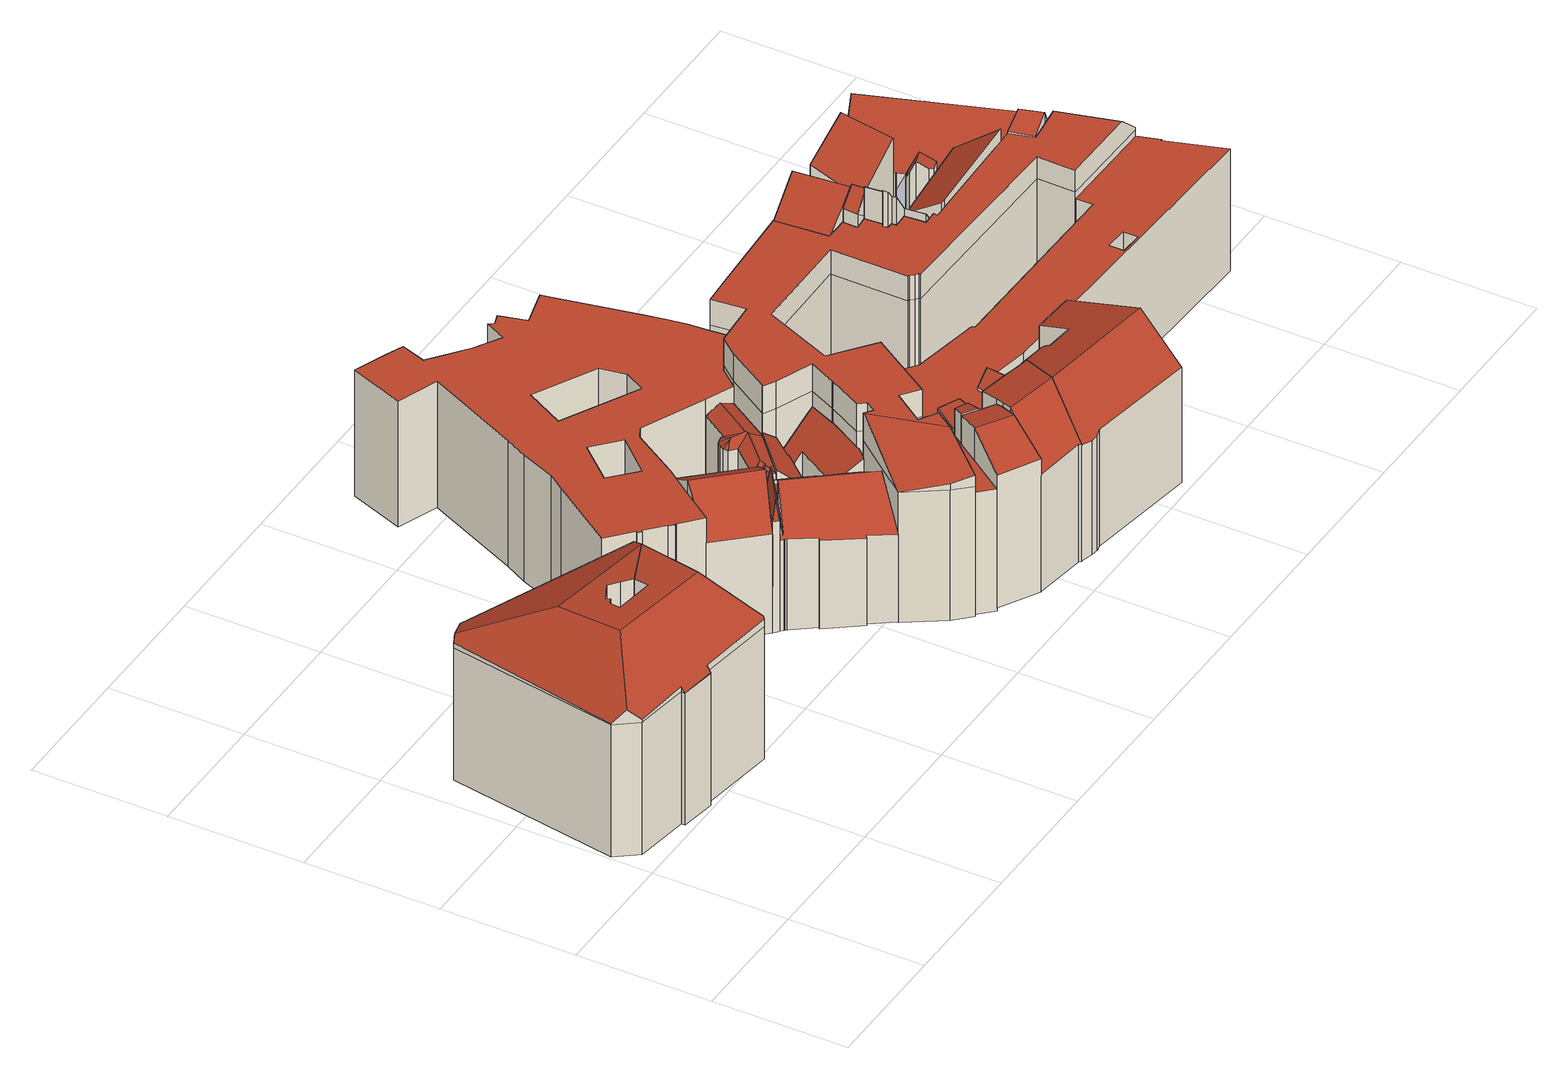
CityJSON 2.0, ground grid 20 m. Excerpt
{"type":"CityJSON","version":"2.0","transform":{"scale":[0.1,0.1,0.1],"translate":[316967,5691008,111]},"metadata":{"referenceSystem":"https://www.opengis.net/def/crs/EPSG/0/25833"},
"CityObjects":{
"building1":{"type":"Building","attributes":{"Dachtyp_tdc":"tdcFreeFormRoof","Gemeindeschluessel":14713000,"Dachneigung":53.6,"QualitaetDacherkennung":25,"Geometrietyp2DReferenz":"3000","function":"31001_9998","roofType":"5000","measuredHeight":30.64},"geometry":[{"type":"MultiSurface","lod":"2","boundaries":[[[0,1,2,3]],[[1,4,5,2]],[[4,6,7,5]],[[6,8,9,7]],[[8,10,11,9]],[[10,12,13,11]],[[12,14,15,13]],[[14,16,17,15]],[[18,19,20,21]],[[19,22,23,20]],[[22,24,25,23]],[[24,26,27,25]],[[26,28,29,27]],[[28,30,31,29]],[[30,32,33,31]],[[32,18,21,33]],[[16,34,35,17]],[[34,36,37,35]],[[36,0,3,37]],[[38,39,40,41,42]],[[43,38,42,44,45]],[[46,47,45,44,48,49,50,51,4,52]],[[53,54,49,48,41,40]],[[42,55,56,57,58,59,60,61,62,55,42,41,48,44]],[[39,53,40]],[[18,55,62,19]],[[19,62,61,22]],[[22,61,60,24]],[[24,60,59,26]],[[26,59,58,28]],[[28,58,57,30]],[[30,57,56,32]],[[32,56,55,18]],[[10,54,53,12]],[[12,53,39,14]],[[8,50,49,54,10]],[[1,52,4]],[[0,46,52,1]],[[6,51,50,8]],[[4,51,6]],[[36,47,46,0]],[[34,43,45,47,36]],[[16,38,43,34]],[[14,39,38,16]],[[3,2,5,7,9,11,13,15,17,35,37],[21,20,23,25,27,29,31,33]],[[63,42,55,18]],[[16,38,42,63]]],"semantics":{"surfaces":[{"type":"WallSurface"},{"type":"RoofSurface"},{"type":"GroundSurface"},{"type":"ClosureSurface"}],"values":[0,0,0,0,0,0,0,0,0,0,0,0,0,0,0,0,0,0,0,1,1,1,1,1,1,0,0,0,0,0,0,0,0,0,0,0,0,0,0,0,0,0,0,0,2,3,3]}}]},
"building2":{"type":"Building","attributes":{"Gemeindeschluessel":14713000,"Geometrietyp2DReferenz":"3000","function":"31001_9998","roofType":"9999"},"children":["building2-1","building2-2"]},
"building2-1":{"type":"BuildingPart","attributes":{"Dachtyp_tdc":"tdcFreeFormRoof","Dachneigung":81.11,"QualitaetDacherkennung":25,"Geometrietyp2DReferenz":"3000","roofType":"5000","measuredHeight":21},"parents":["building2"],"geometry":[{"type":"MultiSurface","lod":"2","boundaries":[[[64,65,66,67]],[[65,68,69,66]],[[68,70,71,69]],[[70,72,73,71]],[[72,74,75,76,73]],[[77,78,79,80]],[[78,81,82,79]],[[81,64,67,82]],[[78,77,83,84,74,85]],[[74,72,85]],[[72,70,68,65,64,81,78,85]],[[66,69,71,73,76,86,80,79,82,67]],[[84,75,74]],[[80,86,83,77]],[[86,76,75,84,83]]],"semantics":{"surfaces":[{"type":"WallSurface"},{"type":"RoofSurface"},{"type":"GroundSurface"},{"type":"ClosureSurface"}],"values":[0,0,0,0,0,0,0,0,1,1,1,2,0,3,3]}}]},
"building2-2":{"type":"BuildingPart","attributes":{"Dachtyp_tdc":"tdcGableRoof","Dachneigung":48.12,"QualitaetDacherkennung":69,"Geometrietyp2DReferenz":"3000","roofType":"3100","measuredHeight":22.12},"parents":["building2"],"geometry":[{"type":"MultiSurface","lod":"2","boundaries":[[[87,88,77,80,89]],[[75,90,91,76]],[[90,92,93,91]],[[92,94,95,93]],[[94,96,97,95]],[[96,87,89,97]],[[92,90,75,84,98]],[[98,88,87,96,94,92]],[[89,80,86,76,91,93,95,97]],[[83,77,88,98]],[[86,80,77,83]],[[84,83,98]],[[86,83,84,75,76]]],"semantics":{"surfaces":[{"type":"WallSurface"},{"type":"RoofSurface"},{"type":"GroundSurface"},{"type":"ClosureSurface"}],"values":[0,0,0,0,0,0,1,1,2,0,3,0,3]}}]},
"building3":{"type":"Building","attributes":{"name":"Museum zum Arabischen Coffe Baum","Gemeindeschluessel":14713000,"Geometrietyp2DReferenz":"3000","function":"31001_3034","roofType":"9999"},"children":["building3-1","building3-2","building3-3"]},
"building3-1":{"type":"BuildingPart","attributes":{"Dachtyp_tdc":"tdcPolyFlatRoof","Dachneigung":40.39,"QualitaetDacherkennung":53,"Geometrietyp2DReferenz":"3000","roofType":"2100","measuredHeight":17.77},"parents":["building3"],"geometry":[{"type":"MultiSurface","lod":"2","boundaries":[[[99,100,101,102,103]],[[104,105,106,107,108]],[[105,109,110,111,106]],[[105,104,112,113,100,99,114,109]],[[111,115,102,101,116,107,106]],[[114,117,110,109]],[[117,115,111,110]],[[99,103,117,114]],[[103,102,115,117]],[[113,116,101,100]],[[108,112,104]],[[107,116,113,112,108]]],"semantics":{"surfaces":[{"type":"WallSurface"},{"type":"RoofSurface"},{"type":"GroundSurface"},{"type":"ClosureSurface"}],"values":[0,0,0,1,2,0,3,0,3,3,0,3]}}]},
"building3-2":{"type":"BuildingPart","attributes":{"Dachtyp_tdc":"tdcPolyFlatRoof","Dachneigung":43.75,"QualitaetDacherkennung":46,"Geometrietyp2DReferenz":"3000","roofType":"2100","measuredHeight":18.43},"parents":["building3"],"geometry":[{"type":"MultiSurface","lod":"2","boundaries":[[[118,119,120,121]],[[119,122,123,120]],[[122,124,125,123]],[[124,126,127,125]],[[126,128,129,127]],[[128,130,131,132,129]],[[133,134,135,136]],[[134,103,102,135]],[[110,118,121,111]],[[110,117,103,134,133,137,130,128,126,124,122,119,118]],[[121,120,123,125,127,129,132,136,135,102,115,111]],[[137,131,130]],[[133,136,132,131,137]],[[117,115,102,103]],[[111,115,117,110]]],"semantics":{"surfaces":[{"type":"WallSurface"},{"type":"RoofSurface"},{"type":"GroundSurface"},{"type":"ClosureSurface"}],"values":[0,0,0,0,0,0,0,0,0,1,2,0,3,3,3]}}]},
"building3-3":{"type":"BuildingPart","attributes":{"Dachtyp_tdc":"tdcGableRoof","Dachneigung":47.38,"QualitaetDacherkennung":42,"Geometrietyp2DReferenz":"3000","roofType":"3100","measuredHeight":20.16},"parents":["building3"],"geometry":[{"type":"MultiSurface","lod":"2","boundaries":[[[138,139,140,141]],[[139,142,143,140]],[[142,144,145,143]],[[144,146,147,145]],[[146,148,149,147]],[[142,139,138,150,151,152,153,154,155,156,157,158,159,160,161,162]],[[162,131,137,163,164,165,166,167,112,108,168,169,148,146,144,142]],[[149,170,171,107,116,101,172,173,136,132,174,175,176,177,178,179,180,181,182,183,184,185,186,141,140,143,145,147]],[[148,169,170,149]],[[169,168,171,170]],[[168,108,107,171]],[[166,165,172,101,100]],[[165,164,173,172]],[[164,163,133,136,173]],[[131,162,174,132]],[[162,161,175,174]],[[161,160,176,175]],[[160,159,177,176]],[[159,158,178,177]],[[158,157,179,178]],[[157,156,180,179]],[[156,155,181,180]],[[155,154,182,181]],[[154,153,183,182]],[[153,152,184,183]],[[152,151,185,184]],[[151,150,186,185]],[[150,138,141,186]],[[167,113,112]],[[113,116,107,108,112]],[[166,100,113,167]],[[100,101,116,113]],[[137,133,163]],[[131,132,136,133,137]]],"semantics":{"surfaces":[{"type":"WallSurface"},{"type":"RoofSurface"},{"type":"GroundSurface"},{"type":"ClosureSurface"}],"values":[0,0,0,0,0,1,1,2,0,0,0,0,0,0,0,0,0,0,0,0,0,0,0,0,0,0,0,0,0,3,0,3,0,3]}}]},
"building4":{"type":"Building","attributes":{"Dachtyp_tdc":"tdcFreeFormRoof","Gemeindeschluessel":14713000,"Dachneigung":26.32,"QualitaetDacherkennung":7,"Geometrietyp2DReferenz":"3000","function":"31001_9998","roofType":"5000","measuredHeight":18.28},"geometry":[{"type":"MultiSurface","lod":"2","boundaries":[[[187,188,189,190]],[[188,191,192,189]],[[191,193,194,192]],[[193,195,196,194]],[[195,197,198,196]],[[197,199,200,198]],[[199,201,202,200]],[[201,203,204,202]],[[203,205,206,204]],[[205,207,208,206]],[[207,209,210,208]],[[209,211,212,210]],[[211,213,214,212]],[[213,215,216,214]],[[215,217,218,216]],[[217,219,220,218]],[[219,221,222,220]],[[221,223,224,222]],[[223,225,226,224]],[[225,187,190,226]],[[227,228,229,223,221]],[[230,227,221,219]],[[231,230,219,217]],[[232,231,217,215]],[[233,232,215,213]],[[233,213,211]],[[234,228,227,230,231,232,233,211,209]],[[235,236,234,209,207]],[[237,235,207,205]],[[238,239,240,241,242,237,205,203]],[[238,201,199]],[[201,238,203]],[[239,238,199,197]],[[240,239,197,195]],[[241,240,195,193]],[[242,241,193,191]],[[243,236,235,237,242,191,188]],[[243,188,187]],[[229,228,234,236,243,187,225]],[[223,229,225]],[[190,189,192,194,196,198,200,202,204,206,208,210,212,214,216,218,220,222,224,226]]],"semantics":{"surfaces":[{"type":"WallSurface"},{"type":"RoofSurface"},{"type":"GroundSurface"}],"values":[0,0,0,0,0,0,0,0,0,0,0,0,0,0,0,0,0,0,0,0,1,1,1,1,1,1,1,1,1,1,1,1,1,1,1,1,1,1,1,0,2]}}]},
"building5":{"type":"Building","attributes":{"Dachtyp_tdc":"tdcPolyFlatRoof","Gemeindeschluessel":14713000,"Dachneigung":0,"QualitaetDacherkennung":32,"Geometrietyp2DReferenz":"3000","function":"31001_9998","roofType":"1000","measuredHeight":20.26},"geometry":[{"type":"MultiSurface","lod":"2","boundaries":[[[244,245,246,247]],[[245,248,249,246]],[[248,250,251,249]],[[250,252,253,251]],[[252,254,255,253]],[[254,256,257,255]],[[256,258,259,257]],[[258,260,261,259]],[[260,262,263,261]],[[262,264,265,263]],[[264,266,267,265]],[[266,268,269,267]],[[268,270,271,269]],[[270,272,273,271]],[[272,274,275,273]],[[274,276,277,275]],[[276,278,279,277]],[[278,280,281,279]],[[280,282,283,281]],[[282,284,285,283]],[[284,286,287,285]],[[286,288,289,287]],[[288,290,291,289]],[[290,292,293,291]],[[292,294,295,293]],[[294,296,297,295]],[[296,298,299,297]],[[300,301,302,303]],[[304,305,306,307]],[[305,308,309,306]],[[308,310,311,309]],[[310,312,313,311]],[[312,304,307,313]],[[301,314,315,302]],[[314,316,317,315]],[[316,300,303,317]],[[298,318,319,299]],[[318,320,321,319]],[[320,322,323,321]],[[322,324,325,323]],[[324,326,327,325]],[[326,328,329,327]],[[328,330,331,329]],[[330,332,333,331]],[[332,334,335,333]],[[334,336,337,335]],[[336,338,339,337]],[[338,340,341,339]],[[340,244,247,341]],[[340,338,336,334,332,330,328,326,324,322,320,318,298,296,294,292,290,288,286,284,282,280,278,276,274,272,270,268,266,264,262,260,258,256,254,252,250,248,245,244],[304,312,310,308,305],[300,316,314,301]],[[247,246,249,251,253,255,257,259,261,263,265,267,269,271,273,275,277,279,281,283,285,287,289,291,293,295,297,299,319,321,323,325,327,329,331,333,335,337,339,341],[307,306,309,311,313],[303,302,315,317]]],"semantics":{"surfaces":[{"type":"WallSurface"},{"type":"RoofSurface"},{"type":"GroundSurface"}],"values":[0,0,0,0,0,0,0,0,0,0,0,0,0,0,0,0,0,0,0,0,0,0,0,0,0,0,0,0,0,0,0,0,0,0,0,0,0,0,0,0,0,0,0,0,0,0,0,0,0,1,2]}}]},
"building6":{"type":"Building","attributes":{"Gemeindeschluessel":14713000,"Geometrietyp2DReferenz":"3000","function":"31001_9998","roofType":"9999"},"children":["building6-1","building6-2","building6-3"]},
"building6-1":{"type":"BuildingPart","attributes":{"Dachtyp_tdc":"tdcGableRoof","Dachneigung":24.83,"QualitaetDacherkennung":52,"Geometrietyp2DReferenz":"3000","roofType":"3100","measuredHeight":24.38},"parents":["building6"],"geometry":[{"type":"MultiSurface","lod":"2","boundaries":[[[342,343,344,345]],[[343,346,347,344]],[[346,348,349,347]],[[348,350,351,349]],[[350,352,353,351]],[[352,354,355,353]],[[356,342,345,357]],[[352,350,348,346]],[[346,343,342,356,354,352]],[[345,344,347,349,351,353,355,357]],[[357,355,354,356]]],"semantics":{"surfaces":[{"type":"WallSurface"},{"type":"RoofSurface"},{"type":"GroundSurface"},{"type":"ClosureSurface"}],"values":[0,0,0,0,0,0,0,1,1,2,3]}}]},
"building6-2":{"type":"BuildingPart","attributes":{"Dachtyp_tdc":"tdcPolyFlatRoof","Dachneigung":15.79,"QualitaetDacherkennung":54,"Geometrietyp2DReferenz":"3000","roofType":"2100","measuredHeight":23.86},"parents":["building6"],"geometry":[{"type":"MultiSurface","lod":"2","boundaries":[[[358,359,360,361,355,354]],[[362,363,356,357,364,365]],[[363,362,359,358]],[[355,361,364,357]],[[362,365,360,359]],[[365,364,361,360]],[[354,356,363,358]],[[354,355,357,356]]],"semantics":{"surfaces":[{"type":"WallSurface"},{"type":"RoofSurface"},{"type":"GroundSurface"},{"type":"ClosureSurface"}],"values":[0,0,1,2,0,3,0,3]}}]},
"building6-3":{"type":"BuildingPart","attributes":{"Dachtyp_tdc":"tdcPolyFlatRoof","Dachneigung":5.1,"QualitaetDacherkennung":46,"Geometrietyp2DReferenz":"3000","roofType":"2100","measuredHeight":20.05},"parents":["building6"],"geometry":[{"type":"MultiSurface","lod":"2","boundaries":[[[360,366,367,361]],[[366,368,369,367]],[[368,370,371,369]],[[370,372,373,371]],[[372,365,364,373]],[[372,370,368,366,360,365]],[[364,361,367,369,371,373]],[[360,361,364,365]]],"semantics":{"surfaces":[{"type":"WallSurface"},{"type":"RoofSurface"},{"type":"GroundSurface"},{"type":"ClosureSurface"}],"values":[0,0,0,0,0,1,2,3]}}]},
"building7":{"type":"Building","attributes":{"Gemeindeschluessel":14713000,"Geometrietyp2DReferenz":"3000","function":"31001_9998","roofType":"9999"},"children":["building7-1","building7-2"]},
"building7-1":{"type":"BuildingPart","attributes":{"Dachtyp_tdc":"tdcFreeFormRoof","Dachneigung":41.91,"QualitaetDacherkennung":8,"Geometrietyp2DReferenz":"3000","roofType":"5000","measuredHeight":21.36},"parents":["building7"],"geometry":[{"type":"MultiSurface","lod":"2","boundaries":[[[374,375,376,377]],[[378,379,380,381]],[[379,382,383,380]],[[382,374,377,383]],[[384,382,379]],[[385,384,379,378]],[[386,385,378,375]],[[386,375,374]],[[384,385,386,374,382]],[[377,376,381,380,383]],[[381,376,375,378]]],"semantics":{"surfaces":[{"type":"WallSurface"},{"type":"RoofSurface"},{"type":"GroundSurface"},{"type":"ClosureSurface"}],"values":[0,0,0,0,0,1,1,1,1,2,3]}}]},
"building7-2":{"type":"BuildingPart","attributes":{"Dachtyp_tdc":"tdcGableRoof","Dachneigung":42.44,"QualitaetDacherkennung":39,"Geometrietyp2DReferenz":"3000","roofType":"3100","measuredHeight":24.93},"parents":["building7"],"geometry":[{"type":"MultiSurface","lod":"2","boundaries":[[[387,388,378,381,389]],[[390,391,392,376,375]],[[391,393,394,392]],[[393,395,396,394]],[[395,397,398,396]],[[397,399,400,398]],[[399,401,402,400]],[[401,403,404,402]],[[403,387,389,404]],[[399,397,395,393,391]],[[391,390,388,387,403,401,399]],[[389,381,376,392,394,396,398,400,402,404]],[[375,378,388,390]],[[375,376,381,378]]],"semantics":{"surfaces":[{"type":"WallSurface"},{"type":"RoofSurface"},{"type":"GroundSurface"},{"type":"ClosureSurface"}],"values":[0,0,0,0,0,0,0,0,0,1,1,2,0,3]}}]},
"building8":{"type":"Building","attributes":{"Dachtyp_tdc":"tdcFreeFormRoof","Gemeindeschluessel":14713000,"Dachneigung":43.57,"QualitaetDacherkennung":37,"Geometrietyp2DReferenz":"3000","function":"31001_9998","roofType":"5000","measuredHeight":24.9},"geometry":[{"type":"MultiSurface","lod":"2","boundaries":[[[405,406,407,408]],[[406,409,410,407]],[[409,411,412,410]],[[411,413,414,412]],[[413,415,416,414]],[[415,393,417,416]],[[393,418,419,417]],[[418,420,421,419]],[[420,422,423,421]],[[422,424,425,423]],[[424,426,427,425]],[[426,405,408,427]],[[428,406,405,426,424,422,420,418,391]],[[411,409,428,391,393,415,413]],[[409,406,428]],[[418,393,391]],[[408,407,410,412,414,416,417,419,421,423,425,427]]],"semantics":{"surfaces":[{"type":"WallSurface"},{"type":"RoofSurface"},{"type":"GroundSurface"}],"values":[0,0,0,0,0,0,0,0,0,0,0,0,1,1,0,0,2]}}]},
"building9":{"type":"Building","attributes":{"name":"Barthels Hof","Dachtyp_tdc":"tdcFreeFormRoof","Gemeindeschluessel":14713000,"Dachneigung":0.853,"QualitaetDacherkennung":6,"Geometrietyp2DReferenz":"3000","function":"31001_2052","roofType":"5000","measuredHeight":25.3},"geometry":[{"type":"MultiSurface","lod":"2","boundaries":[[[429,430,431,432]],[[432,431,433,434]],[[434,433,435,436]],[[436,435,437,438,439]],[[440,441,442,443]],[[444,445,441,440]],[[443,442,446,447]],[[447,446,448,449]],[[449,448,450,451]],[[451,450,452,453]],[[454,455,456,457]],[[457,456,458,459]],[[459,458,460,461]],[[461,460,462,463]],[[463,462,464,465]],[[465,464,466,467]],[[467,466,468,469]],[[469,468,470,471]],[[471,470,472,473]],[[473,472,474,475]],[[475,474,476,477]],[[477,476,478,479]],[[479,478,480,481]],[[481,480,482,483]],[[483,482,484,485]],[[485,484,486,487]],[[487,486,488,489]],[[489,488,490,491]],[[491,490,492,493]],[[493,492,494,495]],[[495,494,496,497]],[[497,496,498,499]],[[499,498,500,501]],[[501,500,502,503]],[[503,502,504,505]],[[505,504,506,507,508]],[[509,510,511,512]],[[513,514,515,510,509]],[[512,511,516,517]],[[517,516,518,519]],[[519,518,520,521]],[[521,520,522,523]],[[523,522,524,525]],[[525,524,526,527]],[[528,529,444]],[[439,438,529,528]],[[453,452,455,454]],[[508,507,530,531]],[[531,530,532,533]],[[533,532,514,513]],[[534,535,536,537,538,539,540,541,542,543,544,545,546,547,548,549,550,551,552,553,554,555,556,557,558,559,560,561,562,563,564,565,566,567,568,569,570,571,572,573,574,575,576,577,578,579,580,581,582,583,584,585,586,587]],[[475,477,535,534]],[[477,479,536,535]],[[479,481,537,536]],[[481,483,538,537]],[[483,485,539,538]],[[485,487,540,539]],[[487,489,541,540]],[[489,491,542,541]],[[491,493,543,542]],[[493,495,544,543]],[[495,497,545,544]],[[497,499,546,545]],[[499,501,547,546]],[[501,503,548,547]],[[503,505,549,548]],[[505,508,550,549]],[[508,531,551,550]],[[531,533,552,551]],[[533,513,553,552]],[[513,509,554,553]],[[509,512,555,554]],[[512,517,556,555]],[[517,519,557,556]],[[519,521,558,557]],[[521,523,559,558]],[[523,525,560,559]],[[525,527,561,560]],[[527,588,562,561]],[[588,589,563,562]],[[589,590,564,563]],[[590,429,565,564]],[[429,432,566,565]],[[432,434,567,566]],[[434,436,568,567]],[[436,439,569,568]],[[439,528,570,569]],[[528,444,571,570]],[[444,440,572,571]],[[440,443,573,572]],[[443,447,574,573]],[[447,449,575,574]],[[449,451,576,575]],[[451,453,577,576]],[[453,454,578,577]],[[454,457,579,578]],[[457,459,580,579]],[[459,461,581,580]],[[461,463,582,581]],[[463,465,583,582]],[[465,467,584,583]],[[467,469,585,584]],[[469,471,586,585]],[[471,473,587,586]],[[473,475,534,587]],[[514,532,530,507,506,515]],[[438,437,445,444,529]],[[526,524,522,520,518,516,511,510,515,506,504,502,500,498,496,494,492,490,488,486,484,482,480,478,476,474,472,470,468,466,464,462,460,458,456,455,452,450,448,446,442,441,445,437,435,433,431,430,591,592,593]],[[588,593,592,589]],[[527,526,593,588]],[[589,592,591,590]],[[590,591,430,429]]],"semantics":{"surfaces":[{"type":"WallSurface"},{"type":"GroundSurface"},{"type":"RoofSurface"}],"values":[0,0,0,0,0,0,0,0,0,0,0,0,0,0,0,0,0,0,0,0,0,0,0,0,0,0,0,0,0,0,0,0,0,0,0,0,0,0,0,0,0,0,0,0,0,0,0,0,0,0,1,0,0,0,0,0,0,0,0,0,0,0,0,0,0,0,0,0,0,0,0,0,0,0,0,0,0,0,0,0,0,0,0,0,0,0,0,0,0,0,0,0,0,0,0,0,0,0,0,0,0,0,0,0,0,2,2,2,0,0,0,0]}}]},
"building10":{"type":"Building","attributes":{"name":"Barthels Hof","Dachtyp_tdc":"tdcFreeFormRoof","Gemeindeschluessel":14713000,"Dachneigung":0,"QualitaetDacherkennung":0,"Geometrietyp2DReferenz":"3000","BezugspunktDach":"2000","function":"31001_2052","measuredHeight":19.63},"geometry":[{"type":"MultiSurface","lod":"2","boundaries":[[[594,595,596,597,598,599,600,601,602,603,604,605,606,607,608,609,610,611,612,613,614,615,616,617,618],[619,620,621,622]],[[609,608,623,624]],[[608,607,625,623]],[[607,606,626,625]],[[606,605,627,626]],[[605,604,628,627]],[[604,603,629,628]],[[603,602,630,629]],[[602,601,631,630]],[[601,600,632,631]],[[600,599,633,632]],[[599,598,634,633]],[[598,597,635,634]],[[597,596,636,635]],[[596,595,637,636]],[[595,594,638,637]],[[594,618,639,638]],[[616,615,640,641]],[[618,617,642,639]],[[617,616,641,642]],[[622,621,643,644]],[[615,614,645,640]],[[614,613,646,645]],[[619,622,644,647]],[[621,620,648,643]],[[620,619,647,648]],[[613,612,649,646]],[[612,611,650,649]],[[611,610,651,650]],[[610,609,624,651]],[[639,642,641,640,645,646,649,650,651,624,623,625,626,627,628,629,630,631,632,633,634,635,636,637,638],[647,644,643,648]]],"semantics":{"surfaces":[{"type":"RoofSurface"},{"type":"WallSurface"},{"type":"GroundSurface"}],"values":[0,1,1,1,1,1,1,1,1,1,1,1,1,1,1,1,1,1,1,1,1,1,1,1,1,1,1,1,1,1,2]}}]},
"building11":{"type":"Building","attributes":{"Gemeindeschluessel":14713000,"Geometrietyp2DReferenz":"3000","function":"31001_9998","roofType":"9999"},"children":["building11-1","building11-2","building11-3","building11-4","building11-5","building11-6","building11-7","building11-8"]},
"building11-1":{"type":"BuildingPart","attributes":{"Dachtyp_tdc":"tdcGableRoof","Dachneigung":54.58,"QualitaetDacherkennung":43,"Geometrietyp2DReferenz":"3000","roofType":"3100","measuredHeight":28.78},"parents":["building11"],"geometry":[{"type":"MultiSurface","lod":"2","boundaries":[[[652,653,654,655]],[[653,656,657,654]],[[658,659,660,661,662]],[[663,664,665,666]],[[664,652,655,665]],[[667,668,669,670,671,672]],[[658,656,673,671,670,674,659]],[[653,673,656]],[[652,672,671,673,653]],[[664,667,672,652]],[[663,675,668,667,664]],[[655,654,657,662,661,666,665]],[[662,657,656,658]],[[676,660,659,677]],[[666,661,660,676,663]],[[669,668,675]],[[674,677,659]],[[675,663,676]],[[670,669,675,676,677,674]]],"semantics":{"surfaces":[{"type":"WallSurface"},{"type":"RoofSurface"},{"type":"GroundSurface"},{"type":"ClosureSurface"}],"values":[0,0,0,0,0,1,1,0,0,0,0,2,3,0,3,0,0,3,3]}}]},
"building11-2":{"type":"BuildingPart","attributes":{"Dachtyp_tdc":"tdcPolyFlatRoof","Dachneigung":26.39,"QualitaetDacherkennung":48,"Geometrietyp2DReferenz":"3000","roofType":"2100","measuredHeight":26.25},"parents":["building11"],"geometry":[{"type":"MultiSurface","lod":"2","boundaries":[[[678,679,658,662,680,681]],[[682,683,684,685,657,656]],[[683,682,679,678]],[[680,662,657,685]],[[656,658,679,682]],[[656,657,662,658]],[[678,681,684,683]],[[681,680,685,684]]],"semantics":{"surfaces":[{"type":"WallSurface"},{"type":"RoofSurface"},{"type":"GroundSurface"},{"type":"ClosureSurface"}],"values":[0,0,1,2,0,3,0,3]}}]},
"building11-3":{"type":"BuildingPart","attributes":{"Dachtyp_tdc":"tdcGableRoof","Dachneigung":64.79,"QualitaetDacherkennung":43,"Geometrietyp2DReferenz":"3000","roofType":"3100","measuredHeight":26.15},"parents":["building11"],"geometry":[{"type":"MultiSurface","lod":"2","boundaries":[[[686,687,688,689]],[[687,690,691,692,688]],[[693,694,695,696]],[[694,686,689,695]],[[697,690,687,686]],[[686,694,693,698,697]],[[689,688,692,699,700,696,695]],[[701,702,691,690,697]],[[700,699,702,701]],[[699,692,691,702]],[[698,701,697]],[[700,701,698,693,696]]],"semantics":{"surfaces":[{"type":"WallSurface"},{"type":"RoofSurface"},{"type":"GroundSurface"},{"type":"ClosureSurface"}],"values":[0,0,0,0,1,1,2,0,3,3,0,3]}}]},
"building11-4":{"type":"BuildingPart","attributes":{"Dachtyp_tdc":"tdcGableRoof","Dachneigung":61.38,"QualitaetDacherkennung":49,"Geometrietyp2DReferenz":"3000","roofType":"3100","measuredHeight":25.98},"parents":["building11"],"geometry":[{"type":"MultiSurface","lod":"2","boundaries":[[[703,704,705,706]],[[704,707,693,696,705]],[[691,708,709,692]],[[710,711,712,713]],[[714,715,716,717,718]],[[715,681,680,716]],[[684,719,720,685]],[[719,721,722,720]],[[721,723,724,722]],[[723,725,726,724]],[[725,703,706,726]],[[721,719,684,681,715,714,727,728,711,710,708,691,702]],[[702,701,698,707,704,703,725,723,721]],[[706,705,696,700,699,692,709,713,712,729,717,716,680,685,720,722,724,726]],[[698,693,707]],[[699,700,701,702]],[[700,696,693,698,701]],[[699,702,691,692]],[[710,713,709,708]],[[714,718,727]],[[718,717,729,728,727]],[[728,729,712,711]],[[684,685,680,681]]],"semantics":{"surfaces":[{"type":"WallSurface"},{"type":"RoofSurface"},{"type":"GroundSurface"},{"type":"ClosureSurface"}],"values":[0,0,0,0,0,0,0,0,0,0,0,1,1,2,0,3,3,3,3,0,3,3,3]}}]},
"building11-5":{"type":"BuildingPart","attributes":{"Dachtyp_tdc":"tdcPolyFlatRoof","Dachneigung":56.09,"QualitaetDacherkennung":46,"Geometrietyp2DReferenz":"3000","roofType":"2100","measuredHeight":30.48},"parents":["building11"],"geometry":[{"type":"MultiSurface","lod":"2","boundaries":[[[730,731,732,733]],[[731,734,735,732]],[[734,736,737,735]],[[736,738,739,737]],[[738,740,741,739]],[[740,742,743,741]],[[742,744,745,743]],[[744,746,747,748,749,745]],[[750,751,752,753,754]],[[755,756,757,758]],[[756,730,733,757]],[[756,755,751,750,759,760,746,744,742,740,738,736,734,731,730]],[[733,732,735,737,739,741,743,745,749,753,752,758,757]],[[750,754,759]],[[760,747,746]],[[754,753,749,748]],[[754,748,747,760,759]],[[758,752,751,755]]],"semantics":{"surfaces":[{"type":"WallSurface"},{"type":"RoofSurface"},{"type":"GroundSurface"},{"type":"ClosureSurface"}],"values":[0,0,0,0,0,0,0,0,0,0,0,1,2,0,0,3,3,3]}}]},
"building11-6":{"type":"BuildingPart","attributes":{"Dachtyp_tdc":"tdcPolyFlatRoof","Dachneigung":32.33,"QualitaetDacherkennung":41,"Geometrietyp2DReferenz":"3000","roofType":"2100","measuredHeight":26.26},"parents":["building11"],"geometry":[{"type":"MultiSurface","lod":"2","boundaries":[[[761,762,763,709,708]],[[762,764,755,758,763]],[[765,766,710,713,752,751]],[[766,765,764,762,761]],[[709,763,758,752,713]],[[765,751,755,764]],[[751,752,758,755]],[[708,710,766,761]],[[708,709,713,710]]],"semantics":{"surfaces":[{"type":"WallSurface"},{"type":"RoofSurface"},{"type":"GroundSurface"},{"type":"ClosureSurface"}],"values":[0,0,0,1,2,0,3,0,3]}}]},
"building11-7":{"type":"BuildingPart","attributes":{"Dachtyp_tdc":"tdcFreeFormRoof","Dachneigung":65.42,"QualitaetDacherkennung":20,"Geometrietyp2DReferenz":"3000","roofType":"5000","measuredHeight":21.25},"parents":["building11"],"geometry":[{"type":"MultiSurface","lod":"2","boundaries":[[[767,768,769,770]],[[768,771,772,769]],[[771,773,716,772]],[[773,718,717,716]],[[774,775,776,712,711]],[[775,777,778,776]],[[779,727,718,773,771,768,767,780]],[[780,777,775,774,779]],[[778,781,770,769,772,716,717,729,712,776]],[[777,780,781,778]],[[780,767,770,781]],[[728,727,779]],[[729,717,718,727,728]],[[774,711,728,779]],[[711,712,729,728]]],"semantics":{"surfaces":[{"type":"WallSurface"},{"type":"RoofSurface"},{"type":"GroundSurface"},{"type":"ClosureSurface"}],"values":[0,0,0,0,0,0,1,1,2,0,0,0,3,0,3]}}]},
"building11-8":{"type":"BuildingPart","attributes":{"Dachtyp_tdc":"tdcGableRoof","Dachneigung":59.14,"QualitaetDacherkennung":61,"Geometrietyp2DReferenz":"3000","roofType":"3100","measuredHeight":29},"parents":["building11"],"geometry":[{"type":"MultiSurface","lod":"2","boundaries":[[[660,754,753,661]],[[782,675,663,666,783]],[[754,660,677,674,784,785,759]],[[675,782,747,760,785,784,669]],[[661,753,749,783,666]],[[783,749,748,782]],[[749,753,754,748]],[[660,661,666,663,676]],[[676,663,675]],[[785,760,759]],[[747,782,748]],[[760,747,748,754,759]],[[676,677,660]],[[674,670,669,784]],[[675,669,670,674,677,676]]],"semantics":{"surfaces":[{"type":"WallSurface"},{"type":"RoofSurface"},{"type":"GroundSurface"},{"type":"ClosureSurface"}],"values":[0,0,1,1,2,0,3,3,3,0,0,3,0,0,3]}}]}
},
"vertices":[
[163,211,221],[162,205,221],[162,205,9],[163,211,9],[110,213,221],[110,213,9],[110,219,221],[110,219,9],[29,231,221],[29,231,9],[5,263,221],[5,263,9],[48,519,221],[48,519,9],[87,531,221],[87,531,9],[267,377,221],[267,377,9],[183,329,221],[169,341,221],[169,341,9],[183,329,9],[155,354,221],[155,354,9],[129,341,221],[129,341,9],[132,335,221],[132,335,9],[123,331,221],[123,331,9],[121,315,221],[121,315,9],[180,307,221],[180,307,9],[319,333,221],[319,333,9],[282,194,221],[282,194,9],[267,377,300],[87,531,230],[55,521,239],[87,388,311],[255,359,311],[319,333,225],[233,263,316],[283,196,237],[163,211,231],[282,194,234],[76,290,316],[17,246,243],[29,231,226],[110,219,229],[162,205,222],[48,519,229],[5,263,222],[183,329,313],[180,307,314],[121,315,314],[123,331,313],[132,335,313],[129,341,313],[155,354,312],[169,341,313],[255,359,221],
[525,303,166],[522,307,196],[522,307,18],[525,303,18],[521,306,195],[521,306,18],[520,306,202],[520,306,18],[517,303,196],[517,303,18],[510,310,196],[510,310,177],[510,310,18],[555,347,196],[560,341,241],[560,341,18],[555,347,18],[566,334,182],[566,334,18],[554,345,196],[523,321,196],[518,310,228],[554,345,18],
[597,380,202],[555,347,238],[597,380,18],[451,374,178],[451,374,18],[484,420,239],[484,420,18],[517,465,203],[517,465,18],[592,385,202],[592,385,18],[554,345,239],
[672,377,172],[647,343,164],[647,343,19],[672,377,19],[672,377,144],[608,360,197],[668,414,197],[668,414,19],[608,360,19],[608,360,181],[687,404,180],[687,404,146],[687,404,19],[620,346,181],[636,326,159],[670,378,173],[670,378,19],[636,326,19],[670,378,142],
[742,382,202],[723,342,204],[723,342,19],[742,382,19],[723,341,204],[723,341,19],[695,290,202],[695,290,19],[692,284,202],[692,284,19],[683,274,199],[683,274,19],[682,272,199],[682,272,178],[682,272,19],[656,303,163],[693,369,166],[693,369,19],[656,303,19],[667,290,179],
[522,307,170],[525,303,171],[525,303,19],[522,307,19],[562,331,221],[562,331,19],[566,334,217],[566,334,19],[569,331,217],[569,331,19],[590,347,197],[590,347,19],[521,306,169],[520,306,169],[518,304,165],[517,303,164],[521,299,165],[522,298,165],[524,296,165],[548,263,163],[546,261,161],[582,212,159],[584,214,161],[608,180,160],[644,225,221],[656,303,179],[645,319,178],[655,332,166],[647,343,166],[636,326,180],[604,365,181],[588,351,196],[588,351,19],[604,365,19],[655,332,19],[645,319,19],[644,225,19],[608,180,19],[584,214,19],[582,212,19],[546,261,19],[548,263,19],[524,296,19],[522,298,19],[521,299,19],[517,303,19],[518,304,19],[520,306,19],[521,306,19],
[669,414,191],[668,414,191],[668,414,20],[669,414,20],[608,360,191],[608,360,20],[604,365,191],[604,365,20],[588,351,191],[588,351,20],[590,347,191],[590,347,20],[569,331,191],[569,331,20],[566,334,191],[566,334,20],[555,347,191],[555,347,20],[597,380,191],[597,380,20],[592,385,191],[592,385,20],[629,428,191],[629,428,20],[620,437,191],[620,437,20],[620,444,191],[620,444,20],[622,450,191],[622,450,20],[629,457,191],[629,457,20],[640,459,191],[640,459,20],[644,457,191],[644,457,20],[670,498,191],[670,498,20],[711,480,191],[711,480,20],[652,432,201],[654,432,202],[691,489,202],[638,442,199],[637,442,199],[634,442,198],[632,442,197],[655,428,201],[613,386,199],[654,427,201],[613,379,197],[570,345,197],[576,350,197],[577,353,196],[604,376,195],[609,376,197],[667,415,192],
[415,568,218],[431,591,218],[431,591,16],[415,568,16],[452,642,218],[452,642,16],[469,675,218],[469,675,16],[534,816,218],[534,816,16],[473,839,218],[473,839,16],[503,920,218],[503,920,16],[504,921,218],[504,921,16],[552,902,218],[552,902,16],[578,891,218],[578,891,16],[565,854,218],[565,854,16],[619,812,218],[619,812,16],[657,789,218],[657,789,16],[672,820,218],[672,820,16],[678,813,218],[678,813,16],[694,818,218],[694,818,16],[705,778,218],[705,778,16],[759,792,218],[759,792,16],[787,657,218],[787,657,16],[793,628,218],[793,628,16],[798,597,218],[798,597,16],[800,565,218],[800,565,16],[805,514,218],[805,514,16],[735,508,218],[735,508,16],[711,480,218],[711,480,16],[670,498,218],[670,498,16],[575,541,218],[575,541,16],[559,533,218],[559,533,16],[544,546,218],[506,581,218],[506,581,16],[544,546,16],[537,640,218],[650,581,218],[650,581,16],[537,640,16],[667,612,218],[667,612,16],[660,650,218],[660,650,16],[568,698,218],[568,698,16],[461,530,218],[461,530,16],[497,495,218],[497,495,16],[517,465,218],[517,465,16],[451,374,218],[451,374,16],[421,401,218],[421,401,16],[419,403,218],[419,403,16],[418,401,218],[418,401,16],[412,408,218],[412,408,16],[413,409,218],[413,409,16],[387,433,218],[387,433,16],[385,431,218],[385,431,16],[380,436,218],[380,436,16],[382,438,218],[382,438,16],[347,469,218],[347,469,16],
[792,139,263],[787,127,266],[787,127,26],[792,139,26],[775,104,270],[775,104,26],[745,47,240],[745,47,26],[688,80,239],[688,80,26],[726,134,270],[726,134,26],[749,167,263],[749,167,26],[770,153,263],[770,153,26],
[749,167,265],[762,184,259],[762,184,223],[762,184,26],[782,176,258],[770,153,265],[782,176,26],[782,176,223],
[789,224,227],[789,224,26],[821,210,227],[821,210,26],[806,173,223],[806,173,26],[803,167,223],[803,167,26],
[895,161,221],[889,149,221],[889,149,27],[895,161,27],[848,158,221],[859,205,221],[859,205,27],[848,158,27],[901,202,221],[901,202,27],[880,203,240],[875,175,241],[881,166,234],
[804,167,265],[848,158,266],[804,167,27],[889,149,266],[860,96,277],[860,96,27],[826,33,214],[826,33,27],[823,36,216],[823,36,27],[745,47,214],[745,47,27],[779,111,277],[779,111,27],[787,127,273],[787,127,27],[792,139,271],[792,139,27],
[994,190,237],[1062,188,234],[1062,188,28],[994,190,28],[1034,3,213],[1034,3,28],[865,29,215],[865,29,28],[855,27,212],[855,27,28],[844,28,211],[844,28,28],[826,33,28],[895,161,252],[895,161,28],[939,155,252],[939,155,28],[943,151,253],[943,151,28],[943,146,255],[943,146,28],[985,142,255],[985,142,28],[1044,70,277],
[764,233,227],[764,233,270],[738,253,270],[738,253,227],[705,206,271],[705,206,227],[731,190,271],[731,190,227],[711,162,271],[668,101,244],[668,101,227],[683,274,227],[683,274,271],[695,265,271],[695,265,227],[608,180,227],[682,272,271],[704,280,271],[704,280,227],[695,290,271],[695,290,227],[723,341,270],[723,341,227],[723,342,270],[723,342,227],[742,382,227],[742,382,270],[687,404,270],[687,404,227],[668,414,271],[668,414,227],[669,414,271],[669,414,227],[711,480,270],[711,480,227],[735,508,269],[735,508,227],[805,514,268],[805,514,227],[800,565,268],[800,565,227],[839,568,267],[839,568,227],[989,578,265],[989,578,227],[995,499,266],[995,499,227],[1030,499,265],[1030,499,227],[1029,477,265],[1029,477,227],[1050,479,265],[1050,479,227],[1052,449,265],[1052,449,227],[1047,450,265],[1047,450,227],[1049,443,265],[1049,443,227],[1058,443,265],[1058,443,227],[1058,436,265],[1058,436,227],[1080,437,265],[1080,437,227],[1082,406,265],[1082,406,227],[1104,407,264],[1104,407,227],[1103,401,264],[1103,401,227],[1123,402,264],[1123,402,227],[1302,410,261],[1302,410,227],[1312,374,261],[1312,374,227],[1372,382,261],[1400,386,234],[1400,386,227],[1275,295,227],[1275,295,262],[1276,352,262],[1276,352,227],[1428,293,227],[1428,293,231],[1396,294,261],[981,357,266],[981,357,227],[981,360,266],[981,360,227],[976,362,266],[976,362,227],[972,369,266],[972,369,227],[969,369,266],[969,369,227],[970,483,266],[970,483,227],[645,125,227],[645,125,237],[1414,346,231],[1414,346,227],[1413,345,233],[1413,345,227],[995,499,18],[1030,499,18],[1029,477,18],[1050,479,18],[1052,449,18],[1047,450,18],[1049,443,18],[1058,443,18],[1058,436,18],[1080,437,18],[1082,406,18],[1104,407,18],[1103,401,18],[1123,402,18],[1302,410,18],[1312,374,18],[1400,386,18],[1414,346,18],[1413,345,18],[1428,293,18],[1275,295,18],[1276,352,18],[981,357,18],[981,360,18],[976,362,18],[972,369,18],[969,369,18],[970,483,18],[811,481,18],[766,377,18],[827,329,18],[764,233,18],[738,253,18],[705,206,18],[731,190,18],[668,101,18],[645,125,18],[608,180,18],[683,274,18],[695,265,18],[704,280,18],[695,290,18],[723,341,18],[723,342,18],[742,382,18],[687,404,18],[668,414,18],[669,414,18],[711,480,18],[735,508,18],[805,514,18],[800,565,18],[839,568,18],[989,578,18],[811,481,227],[766,377,227],[827,329,227],[827,329,269],[766,377,269],[811,481,268],
[827,329,217],[764,233,217],[731,190,217],[668,101,217],[688,80,217],[789,224,217],[821,210,217],[804,167,217],[848,158,217],[859,205,217],[901,202,217],[957,192,217],[994,190,217],[1062,188,217],[1464,174,217],[1436,260,217],[1438,260,217],[1428,293,217],[1275,295,217],[1275,269,217],[974,273,217],[973,277,217],[969,279,217],[965,279,217],[869,296,217],[1243,207,217],[1243,185,217],[1209,186,217],[1209,208,217],[1464,174,21],[1436,260,21],[1062,188,21],[994,190,21],[957,192,21],[901,202,21],[859,205,21],[848,158,21],[804,167,21],[821,210,21],[789,224,21],[688,80,21],[668,101,21],[731,190,21],[764,233,21],[827,329,21],[869,296,21],[973,277,21],[969,279,21],[965,279,21],[1209,186,21],[1209,208,21],[974,273,21],[1275,269,21],[1243,207,21],[1243,185,21],[1275,295,21],[1428,293,21],[1438,260,21],
[989,578,230],[1087,584,230],[1087,584,19],[989,578,19],[1099,586,230],[1099,586,19],[1106,515,230],[1107,500,230],[1107,500,221],[1107,500,19],[1106,515,19],[1030,499,230],[995,499,230],[995,499,19],[1030,499,19],[995,499,263],[1030,499,289],[1050,500,305],[1053,500,306],[1045,582,306],[989,578,263],[1087,584,248],[1076,500,274],[1030,499,287],[1097,500,230],[1102,500,230],
[1236,541,248],[1106,515,245],[1236,541,19],[1236,541,193],[1099,586,280],[1213,605,281],[1213,605,192],[1213,605,19],
[1342,378,280],[1312,374,263],[1312,374,19],[1342,378,19],[1302,410,264],[1302,410,229],[1302,410,19],[1391,413,157],[1400,386,156],[1400,386,19],[1391,413,19],[1332,411,280],[1352,412,239],[1329,411,19],[1332,411,19],[1332,411,274],[1329,411,278],
[1344,553,167],[1375,462,168],[1375,462,19],[1344,553,19],[1391,413,169],[1283,409,194],[1283,409,19],[1262,467,193],[1255,488,193],[1255,488,19],[1262,467,19],[1237,538,193],[1237,537,193],[1237,537,19],[1237,538,19],[1237,538,165],[1229,608,224],[1229,608,19],[1258,615,278],[1258,615,19],[1316,628,168],[1316,628,19],[1334,579,167],[1334,579,19],[1241,525,193],[1247,509,193],[1247,509,19],
[1104,407,246],[1082,406,278],[1082,406,19],[1104,407,19],[1080,437,277],[1080,437,19],[1058,436,309],[1058,436,19],[1058,443,308],[1058,443,19],[1049,443,321],[1049,443,19],[1047,450,323],[1047,450,19],[1052,449,317],[1052,449,19],[1050,479,316],[1050,479,304],[1050,479,269],[1050,479,19],[1109,483,228],[1112,452,228],[1112,452,19],[1109,483,19],[1109,483,219],[1116,402,228],[1103,401,248],[1103,401,19],[1116,402,19],[1062,480,298],[1055,479,308],
[1283,409,281],[1123,402,275],[1123,402,19],[1116,402,275],[1112,452,243],[1262,467,243],
[1224,511,210],[1228,518,198],[1228,518,19],[1224,511,19],[1242,523,198],[1242,523,19],[1237,537,165],[1255,488,218],[1240,483,218],[1240,483,19],[1233,486,221],[1233,486,19],[1247,509,231],[1227,502,231],[1227,502,19],
[1029,477,286],[1029,477,19],[1055,500,309],[1056,479,309]
]}
